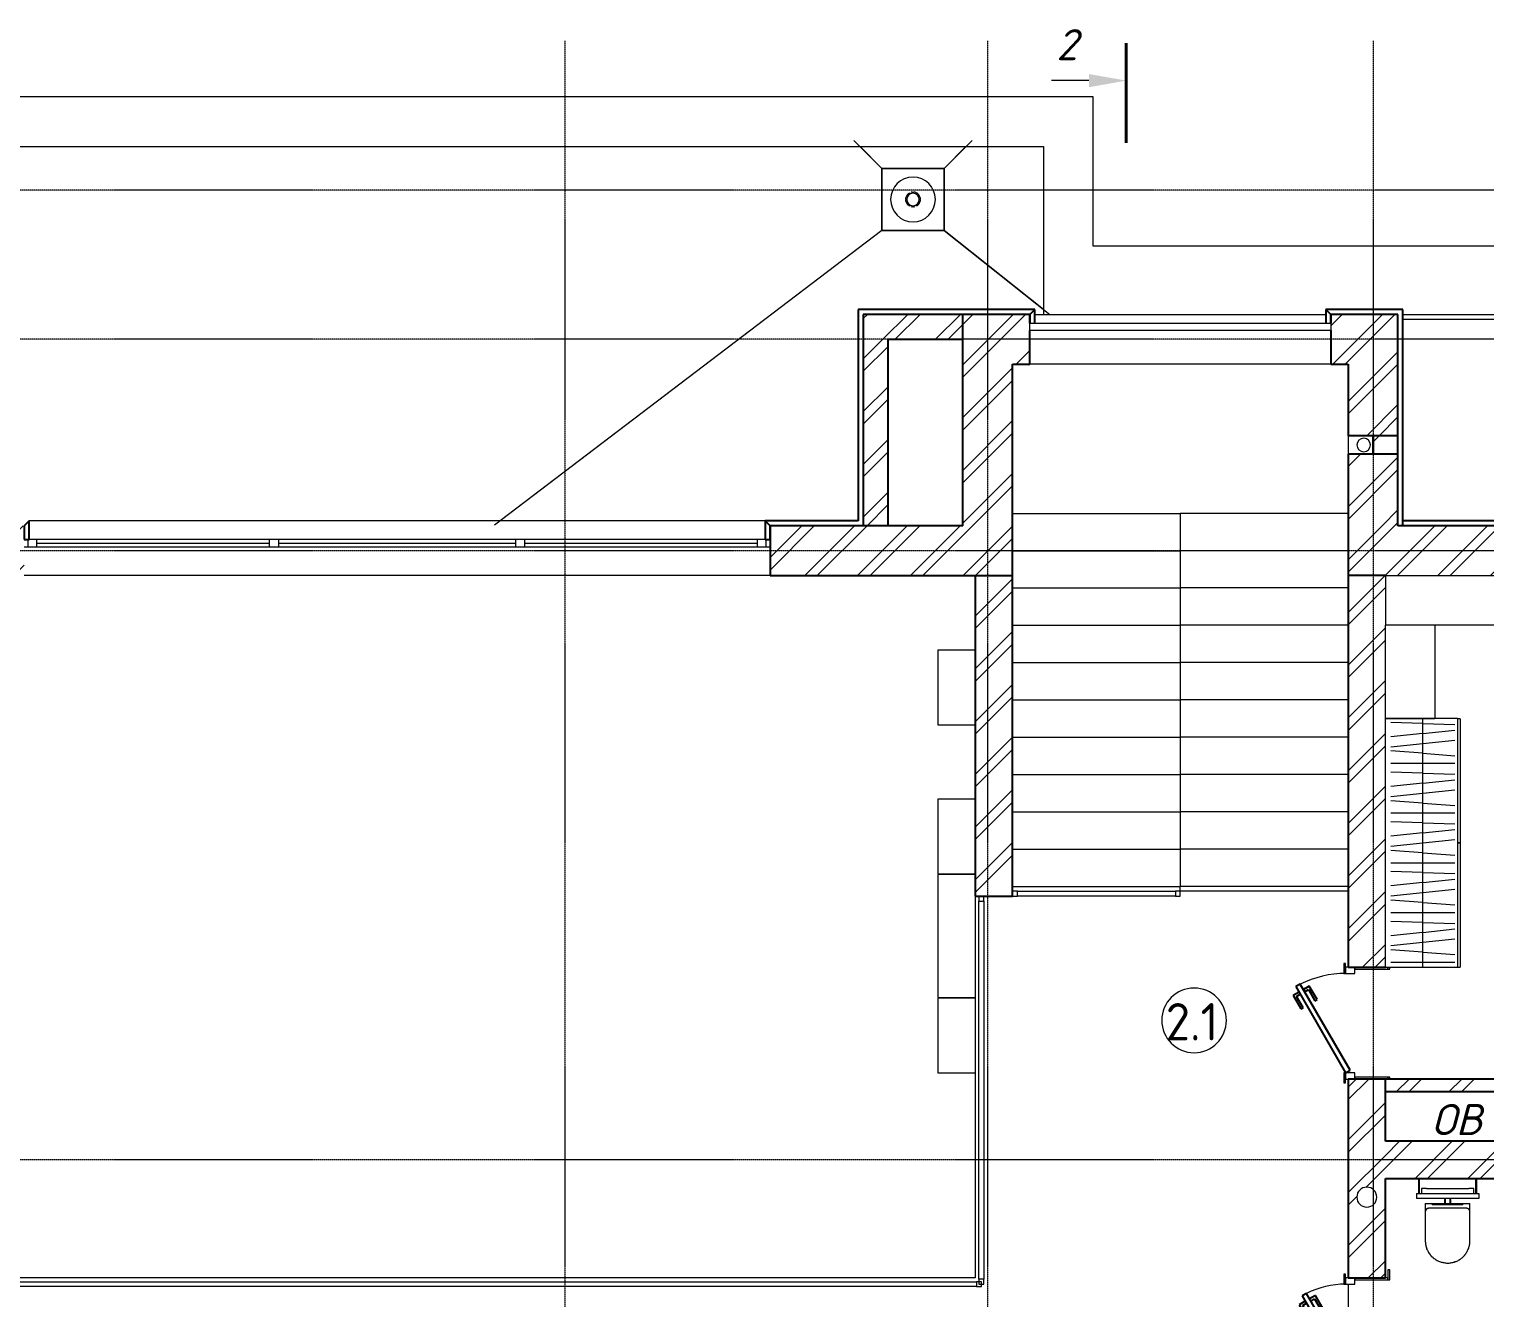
# Model space of a CAD drawing. Header units: millimetres. Extents: x -5016 to 23572, y 233981 to 377995.
# Drawn here: x 1790 to 13500, y 307790 to 317995 of the extents above; entities that cross this region are included whole.
import ezdxf

# ---------------------------------------------------------------- set-up
doc = ezdxf.new("R2010")
doc.units = ezdxf.units.MM
doc.linetypes.add('Осевая 12-2-2', pattern=[16, 12, -2, 0, -2])
doc.linetypes.add('Пунктир 2-1_5', pattern=[3.5, 2, -1.5])
for name, color, linetype, lineweight in [('A-AREA-IDEN', 8, 'Continuous', 13), ('A-DETL-GENF', 9, 'Continuous', 13), ('A-DOOR', 8, 'Continuous', 13), ('A-FLOR', 9, 'Continuous', 13), ('A-GLAZ', 8, 'Continuous', 13), ('A-GLAZ-CWMG', 8, 'Continuous', 13), ('A-WALL', 8, 'Continuous', 13), ('A-WALL-PATT', 8, 'Continuous', 13), ('G-ANNO-SYMB', 8, 'Continuous', 13), ('G-ANNO-TEXT', 8, 'Continuous', 13), ('I-FURN', 9, 'Continuous', 13), ('P-PIPE', 8, 'Continuous', 13), ('P-SANR-FIXT', 9, 'Continuous', 13), ('S-COLS', 8, 'Continuous', 13), ('S-GRID', 8, 'Continuous', 13), ('S-STRS', 9, 'Continuous', 13), ('АР_подложка', 8, 'Continuous', 13)]:
    doc.layers.add(name, color=color, linetype=linetype, lineweight=lineweight)
doc.layers.add('A-DETL', color=9, linetype='Continuous', lineweight=13, true_color=0xc200a600)
doc.styles.add('GOST Common', font='GOST_Common.ttf', dxfattribs={"height": 300})
doc.styles.add('ISOCPEUR_I', font='isocpeui.ttf', dxfattribs={"height": 250})
pattern_1 = [(45, (0, 0), (-212.132, 212.132), []), (45, (0, 100), (-212.132, 212.132), [])]

# ---------------------------------------------------------------- blocks, each defined once
blk = doc.blocks.new('INT 18 Шкаф - INT 18 Шкаф-1564803-Этаж 2 - План кровли')
at = {"layer": 'A-DETL-GENF'}
for p, q in [((-960, 307), (-960, -207)), ((-880, 50), (-861, 307)), ((-827, 307), (-800, 50)), ((-720, 50), (-747, 307)), ((-640, 50), (-632, 307)), ((-560, 307), (-560, -207)), ((-480, 50), (-461, 307)), ((-427, 307), (-400, 50)), ((-320, 50), (-347, 307)), ((-240, 50), (-232, 307)), ((-160, 307), (-160, -207)), ((-80, 50), (-61, 307)), ((-27, 307), (0, 50)), ((80, 50), (53, 307)), ((160, 50), (168, 307)), ((240, 307), (240, -207)), ((320, 50), (339, 307)), ((373, 307), (400, 50)), ((480, 50), (453, 307)), ((560, 50), (568, 307)), ((640, 307), (640, -207)), ((720, 50), (739, 307)), ((773, 307), (800, 50)), ((880, 50), (853, 307)), ((960, 50), (968, 307)), ((-1000, 50), (-600, 50)), ((-880, 50), (-899, -207)), ((-800, 50), (-773, -207)), ((-720, 50), (-693, -207)), ((-640, 50), (-648, -207)), ((-600, 50), (-200, 50)), ((-480, 50), (-499, -207)), ((-400, 50), (-373, -207)), ((-320, 50), (-293, -207)), ((-240, 50), (-248, -207)), ((-200, 50), (200, 50)), ((-80, 50), (-99, -207)), ((0, 50), (27, -207)), ((80, 50), (107, -207)), ((160, 50), (152, -207)), ((200, 50), (600, 50)), ((320, 50), (301, -207)), ((400, 50), (427, -207)), ((480, 50), (507, -207)), ((560, 50), (552, -207)), ((600, 50), (1000, 50)), ((720, 50), (701, -207)), ((800, 50), (827, -207)), ((880, 50), (907, -207)), ((960, 50), (952, -207))]:
    blk.add_line(p, q, dxfattribs=at)
at = {"layer": 'I-FURN'}
for p, q in [((-1000, 350), (1000, 350)), ((-1000, 350), (-1000, -230)), ((1000, -230), (1000, 350)), ((1000, -230), (-1000, -230)), ((-999, -232), (-1, -232)), ((-999, -232), (-999, -250)), ((-1, -250), (-1, -232)), ((1, -232), (998, -232)), ((1, -232), (1, -250)), ((998, -250), (998, -232)), ((-1, -250), (-999, -250)), ((998, -250), (1, -250))]:
    blk.add_line(p, q, dxfattribs=at)
blk = doc.blocks.new('INT 04 Унитаз - Унитаз подвесной Tece TECEspring K 9700997-V3-Этаж 2 - План кровли')
at = {"layer": 'P-SANR-FIXT'}
for p, q in [((-180, 0), (-180, -300)), ((-180, 0), (-180, 0)), ((-180, 0), (-123, 0)), ((-180, 0), (-180, -70)), ((-25, 30), (-25, 0)), ((-20, 30), (-25, 30)), ((25, 30), (20, 30)), ((25, 0), (25, 30)), ((180, -300), (180, 0)), ((-180, -70), (-180, -300)), ((150, -40), (-150, -40)), ((123, 0), (180, 0)), ((180, 0), (180, 0)), ((180, -70), (180, 0)), ((180, -300), (180, -70))]:
    blk.add_line(p, q, dxfattribs=at)
at = {"layer": 'P-SANR-FIXT', "flags": 128}
for points in [[(-150, -40), (-151, -40), (-152, -40), (-154, -40), (-155, -40), (-156, -41), (-157, -41), (-158, -41), (-159, -42), (-161, -42), (-162, -42), (-163, -43), (-164, -43), (-165, -44), (-166, -45), (-167, -45), (-168, -46), (-169, -47), (-170, -47), (-171, -48), (-172, -49), (-172, -50), (-173, -51), (-174, -52), (-175, -53), (-175, -54), (-176, -55), (-176, -56), (-177, -57), (-178, -58), (-178, -59), (-178, -60), (-179, -61), (-179, -63), (-179, -64), (-180, -65), (-180, -66), (-180, -67), (-180, -68), (-180, -70), (-180, -70)], [(180, -70), (180, -69), (180, -68), (180, -66), (180, -65), (179, -64), (179, -63), (179, -62), (178, -61), (178, -59), (178, -58), (177, -57), (177, -56), (176, -55), (175, -54), (175, -53), (174, -52), (173, -51), (173, -50), (172, -49), (171, -48), (170, -48), (169, -47), (168, -46), (167, -45), (166, -45), (165, -44), (164, -44), (163, -43), (162, -42), (161, -42), (160, -42), (159, -41), (157, -41), (156, -41), (155, -40), (154, -40), (153, -40), (152, -40), (150, -40), (150, -40)], [(-180, -300), (-180, -307), (-179, -314), (-179, -322), (-178, -329), (-176, -336), (-175, -343), (-173, -350), (-171, -357), (-168, -363), (-166, -370), (-163, -377), (-160, -383), (-156, -389), (-153, -396), (-149, -402), (-144, -407), (-140, -413), (-135, -419), (-130, -424), (-125, -429), (-120, -434), (-115, -439), (-109, -443), (-103, -447), (-97, -451), (-91, -455), (-85, -459), (-78, -462), (-72, -465), (-65, -468), (-58, -470), (-52, -472), (-45, -474), (-38, -476), (-31, -477), (-23, -478), (-16, -479), (-9, -480), (-2, -480), (5, -480), (12, -480), (20, -479), (27, -478), (34, -477), (41, -475), (48, -474), (55, -471), (62, -469), (68, -467), (75, -464), (81, -461), (88, -457), (94, -454), (100, -450), (106, -446), (112, -441), (117, -437), (123, -432), (128, -427), (133, -422), (137, -416), (142, -411), (146, -405), (150, -399), (154, -393), (158, -387), (161, -380), (164, -374), (167, -367), (170, -360), (172, -353), (174, -347), (176, -340), (177, -333), (178, -325), (179, -318), (180, -311), (180, -304), (180, -300)], [(-180, -300), (-180, -307), (-179, -314), (-179, -322), (-178, -329), (-176, -336), (-175, -343), (-173, -350), (-171, -357), (-169, -363), (-166, -370), (-163, -377), (-160, -383), (-156, -389), (-153, -396), (-149, -402), (-144, -408), (-140, -413), (-135, -419), (-131, -424), (-125, -429), (-120, -434), (-115, -439), (-109, -443), (-103, -447), (-97, -452), (-91, -455), (-85, -459), (-78, -462), (-72, -465), (-65, -468), (-58, -470), (-52, -472), (-45, -474), (-38, -476), (-31, -477), (-23, -479), (-16, -479), (-9, -480), (-2, -480), (5, -480), (12, -480), (20, -479), (27, -478), (34, -477), (41, -475), (48, -474), (55, -472), (62, -469), (68, -467), (75, -464), (81, -461), (88, -457), (94, -454), (100, -450), (106, -446), (112, -441), (117, -437), (123, -432), (128, -427), (133, -422), (138, -416), (142, -411), (146, -405), (150, -399), (154, -393), (158, -387), (161, -380), (164, -374), (167, -367), (170, -360), (172, -353), (174, -347), (176, -340), (177, -333), (178, -325), (179, -318), (180, -311), (180, -304), (180, -300)]]:
    blk.add_lwpolyline(points, dxfattribs=at)
at = {"layer": 'P-SANR-FIXT'}
for centre, start, end in [((-150, -70), 90, 180), ((150, -70), 360, 90)]:
    blk.add_arc(centre, 30, start, end, dxfattribs=at)
blk = doc.blocks.new('INT 04 Инсталяция - Комплект для установки подвесного унитаза_ TECEnov-1563503-Этаж 2 - План кровли')
at = {"layer": 'P-SANR-FIXT'}
for p, q in [((-25, 30), (-25, 0)), ((25, 0), (25, 30))]:
    blk.add_line(p, q, dxfattribs=at)
blk = doc.blocks.new('INT 04 Инсталляция для унитаза - Инсталляция для унитаза-1566561-Этаж 2 - План кровли')
at = {"layer": 'P-SANR-FIXT'}
for p, q in [((-250, 0), (-250, -5)), ((-210, -5), (-210, 0)), ((210, 0), (210, -5)), ((250, -5), (250, 0)), ((-210, -5), (-250, -5)), ((-235, -5), (-235, -120)), ((-225, -120), (-225, -5)), ((-210, -80), (-210, -120)), ((-170, -80), (-210, -80)), ((-170, -80), (170, -80)), ((210, -80), (170, -80)), ((250, -5), (210, -5)), ((210, -120), (210, -80)), ((225, -5), (225, -120)), ((235, -120), (235, -5)), ((-250, -120), (250, -120)), ((-250, -120), (-250, -160)), ((250, -160), (-250, -160)), ((-20, -160), (-20, -200)), ((20, -200), (20, -160)), ((250, -120), (250, -160))]:
    blk.add_line(p, q, dxfattribs=at)
blk = doc.blocks.new('INT 04 К - Клавиша с двумя прямоугольными кнопками-1566562-Этаж 2 - План кровли')
at = {"layer": 'P-SANR-FIXT'}
for p, q in [((0, 0), (246, 0)), ((0, 0), (0, -13)), ((246, -13), (246, 0)), ((246, -13), (0, -13))]:
    blk.add_line(p, q, dxfattribs=at)
blk = doc.blocks.new('Прямоугольный импост - Прямоугольный импост чёрный-1565332-Этаж 2 - План кровли')
at = {"layer": 'A-GLAZ-CWMG'}
for p, q in [((2408, 12553), (2408, 12593)), ((2408, 12593), (11578, 12593)), ((11578, 12553), (2408, 12553)), ((11578, 12593), (11578, 12553))]:
    blk.add_line(p, q, dxfattribs=at)
blk = doc.blocks.new('Прямоугольный импост - Прямоугольный импост чёрный-1565335-Этаж 2 - План кровли')
at = {"layer": 'A-GLAZ-CWMG'}
for p, q in [((0, 20), (-40, 20)), ((-40, 20), (-40, -20)), ((0, -20), (0, 20)), ((-40, -20), (0, -20))]:
    blk.add_line(p, q, dxfattribs=at)
blk = doc.blocks.new('Прямоугольный импост - Прямоугольный импост чёрный-1565337-Этаж 2 - План кровли')
at = {"layer": 'A-GLAZ-CWMG'}
for p, q in [((11598, 15653), (11638, 15653)), ((11598, 12613), (11598, 15653)), ((11638, 15653), (11638, 12613)), ((11638, 12613), (11598, 12613))]:
    blk.add_line(p, q, dxfattribs=at)
blk = doc.blocks.new('Прямоугольный импост - Прямоугольный импост чёрный-V4-Этаж 2 - План кровли')
at = {"layer": 'A-GLAZ-CWMG'}
for p, q in [((-40, -20), (-40, 20)), ((-40, 20), (0, 20)), ((0, 20), (0, -20)), ((0, -20), (-40, -20))]:
    blk.add_line(p, q, dxfattribs=at)
blk = doc.blocks.new('Прямоугольный импост - Прямоугольный импост чёрный-V5-Этаж 2 - План кровли')
at = {"layer": 'A-GLAZ-CWMG'}
for p, q in [((0, 20), (-40, 20)), ((-40, 20), (-40, -20)), ((-40, -20), (0, -20))]:
    blk.add_line(p, q, dxfattribs=at)
blk = doc.blocks.new('INT 19 Дверь межкомнатная одностворчатая - 900 х 2370 _800_ Глухое П-НАР-1569046-Этаж 2 - План кровли')
at = {"layer": 'A-DOOR', "lineweight": 25}
for p, q in [((222, 593), (114, 530)), ((250, 545), (222, 593)), ((293, 570), (-400, 170)), ((-380, 135), (313, 535)), ((114, 530), (124, 513)), ((124, 513), (215, 565)), ((270, 470), (179, 418)), ((215, 565), (232, 535)), ((252, 500), (270, 470)), ((297, 463), (270, 510)), ((313, 535), (293, 570)), ((179, 418), (189, 400)), ((189, 400), (297, 463)), ((-400, 170), (-380, 135))]:
    blk.add_line(p, q, dxfattribs=at)
at = {"layer": 'A-DOOR'}
for p, q in [((-400, 185), (-480, 185)), ((-480, 185), (-480, 170)), ((-480, 170), (-400, 170)), ((-400, 170), (-450, 170)), ((-450, 170), (-450, 150)), ((-400, 170), (-400, 185)), ((-400, 95), (-400, 170)), ((480, 185), (400, 185)), ((400, 185), (400, 170)), ((400, 170), (480, 170)), ((450, 170), (400, 170)), ((400, 170), (400, 95)), ((450, 150), (450, 170)), ((480, 170), (480, 185)), ((-435, 95), (-450, 95)), ((-450, 95), (-400, 95)), ((-435, -170), (-435, 95)), ((400, 95), (450, 95)), ((450, 95), (435, 95)), ((435, 95), (435, -170)), ((-450, -170), (-435, -170)), ((-435, -170), (-450, -170)), ((-450, -185), (-435, -185)), ((-435, -185), (-435, -170)), ((435, -170), (450, -170)), ((450, -170), (435, -170)), ((435, -170), (435, -185)), ((435, -185), (450, -185))]:
    blk.add_line(p, q, dxfattribs=at)
blk.add_arc((-400, 170), 800, 360, 27.127, dxfattribs=at)
blk = doc.blocks.new('INT 19 Дверь межкомнатная одностворчатая - 800х 2070 _800_ Глухое П-НАР-1569050-Этаж 2 - План кровли')
at = {"layer": 'A-DOOR', "lineweight": 25}
for p, q in [((256, 520), (-350, 170)), ((-330, 135), (276, 485)), ((185, 543), (77, 480)), ((77, 480), (87, 463)), ((87, 463), (178, 515)), ((178, 515), (196, 485)), ((213, 495), (185, 543)), ((276, 485), (256, 520)), ((233, 420), (142, 368)), ((142, 368), (152, 350)), ((152, 350), (260, 413)), ((216, 450), (233, 420)), ((260, 413), (233, 460)), ((-350, 170), (-330, 135))]:
    blk.add_line(p, q, dxfattribs=at)
at = {"layer": 'A-DOOR'}
for p, q in [((-350, 185), (-430, 185)), ((-430, 185), (-430, 170)), ((-430, 170), (-350, 170)), ((-350, 170), (-400, 170)), ((-400, 170), (-400, 150)), ((-350, 170), (-350, 185)), ((-350, 95), (-350, 170)), ((430, 185), (350, 185)), ((350, 185), (350, 170)), ((350, 170), (430, 170)), ((400, 170), (350, 170)), ((350, 170), (350, 95)), ((400, 150), (400, 170)), ((430, 170), (430, 185)), ((-385, 95), (-400, 95)), ((-400, 95), (-350, 95)), ((-385, -170), (-385, 95)), ((350, 95), (400, 95)), ((400, 95), (385, 95)), ((385, 95), (385, -170)), ((-385, -170), (-465, -170)), ((-465, -170), (-465, -185)), ((-465, -185), (-385, -185)), ((-400, -150), (-400, -170)), ((-400, -170), (-385, -170)), ((-385, -185), (-385, -170)), ((385, -170), (400, -170)), ((465, -170), (385, -170)), ((385, -170), (385, -185)), ((385, -185), (465, -185)), ((400, -170), (400, -150)), ((465, -185), (465, -170))]:
    blk.add_line(p, q, dxfattribs=at)
blk.add_arc((-350, 170), 700, 360, 26.7166, dxfattribs=at)
blk = doc.blocks.new('Прямоугольный импост - Прямоугольный импост чёрный-1565356-Этаж 2 - План кровли')
at = {"layer": 'A-GLAZ-CWMG'}
for p, q in [((11908, 15693), (11908, 15733)), ((11908, 15733), (13178, 15733)), ((13178, 15693), (11908, 15693)), ((13178, 15733), (13178, 15693))]:
    blk.add_line(p, q, dxfattribs=at)
blk = doc.blocks.new('Прямоугольный импост - Прямоугольный импост чёрный-1565358-Этаж 2 - План кровли')
at = {"layer": 'A-GLAZ-CWMG'}
for p, q in [((-40, -20), (-40, 20)), ((-40, 20), (0, 20)), ((0, 20), (0, -20)), ((0, -20), (-40, -20))]:
    blk.add_line(p, q, dxfattribs=at)
blk = doc.blocks.new('Прямоугольный импост - Прямоугольный импост чёрный-1565359-Этаж 2 - План кровли')
at = {"layer": 'A-GLAZ-CWMG'}
for p, q in [((0, 20), (-40, 20)), ((-40, 20), (-40, -20)), ((-40, -20), (0, -20))]:
    blk.add_line(p, q, dxfattribs=at)
blk = doc.blocks.new('INT 20 Окно Прямоугольник 1ст - Ок-лестница 2420мм-1568873-Этаж 2 - План кровли')
at = {"layer": 'A-GLAZ'}
for p, q in [((-1210, 130), (1210, 130)), ((-1210, 70), (-1210, 130)), ((1210, 130), (1210, 70)), ((1210, 70), (-1210, 70))]:
    blk.add_line(p, q, dxfattribs=at)
blk = doc.blocks.new('INT 20 Откосы окон снаружи Прямоугольник - INT 20 Откосы окон снаружи Прямоугольник-1566588-Этаж 2 - План кровли')
at = {"layer": 'A-WALL', "lineweight": 25}
for p, q in [((-1187, 30), (-1227, -10)), ((-1187, -80), (-1187, 30)), ((1193, -10), (1153, 30)), ((1153, 30), (1153, -80)), ((-1227, -10), (-1227, -80)), ((1193, -80), (1193, -10))]:
    blk.add_line(p, q, dxfattribs=at)
blk = doc.blocks.new('Прямоугольный импост - Прямоугольный импост чёрный-1565390-Этаж 2 - План кровли')
at = {"layer": 'A-GLAZ-CWMG'}
for p, q in [((15008, 20373), (21088, 20373)), ((21088, 20333), (15008, 20333)), ((21088, 20373), (21088, 20333))]:
    blk.add_line(p, q, dxfattribs=at)
blk = doc.blocks.new('INT 20 Окно Прямоугольник 3ст - INT 20 Окно Прямоугольник 3ст 6000_3000-1568890-Этаж 2 - План кровли')
at = {"layer": 'A-GLAZ'}
for p, q in [((-3000, 30), (-2970, 30)), ((-2970, 90), (-2970, 30)), ((-2970, 30), (-2900, 30)), ((-2900, 90), (-2960, 90)), ((-955, 90), (-1025, 90)), ((-1025, 30), (-955, 30)), ((1025, 90), (955, 90)), ((955, 30), (1025, 30)), ((2960, 90), (2900, 90)), ((2900, 30), (2970, 30)), ((2970, 30), (2970, 90)), ((2970, 30), (3000, 30))]:
    blk.add_line(p, q, dxfattribs=at)
blk = doc.blocks.new('INT 20 Откосы окон снаружи Прямоугольник - INT 20 Откосы окон снаружи Прямоугольник-1566592-Этаж 2 - План кровли')
at = {"layer": 'A-WALL', "lineweight": 25}
for p, q in [((-2977, 70), (-3017, 30)), ((-3017, 30), (-3017, -80)), ((-2977, -80), (-2977, 70)), ((2983, 30), (2943, 70)), ((2943, 70), (2943, -80)), ((2983, -80), (2983, 30)), ((-3017, -80), (-2977, -80)), ((2943, -80), (2983, -80))]:
    blk.add_line(p, q, dxfattribs=at)
blk = doc.blocks.new('INT 20 Стекло - Стекло-1566596-Этаж 2 - План кровли')
at = {"layer": 'A-GLAZ'}
for p, q in [((1475, 30), (-400, 30)), ((-400, 30), (-400, -30)), ((-400, 0), (1475, 0)), ((1475, -30), (1475, 30)), ((-400, -30), (1475, -30))]:
    blk.add_line(p, q, dxfattribs=at)
blk = doc.blocks.new('INT 20 Стекло - Стекло-1566597-Этаж 2 - План кровли')
at = {"layer": 'A-GLAZ'}
for p, q in [((1510, 30), (-400, 30)), ((-400, 30), (-400, -30)), ((-400, 0), (1510, 0)), ((1510, -30), (1510, 30)), ((-400, -30), (1510, -30))]:
    blk.add_line(p, q, dxfattribs=at)
blk = doc.blocks.new('INT 20 Подоконник - Подоконник снаружи-1566599-Этаж 2 - План кровли')
at = {"layer": 'A-GLAZ'}
blk.add_line((2910, 150), (-3010, 150), dxfattribs=at)
blk = doc.blocks.new('INT 18 Шкаф - INT 18 Шкаф-1566147-Этаж 2 - План кровли')
at = {"layer": 'I-FURN'}
for p, q in [((-475, 350), (475, 350)), ((-475, 350), (-475, -48)), ((475, -48), (475, 350)), ((475, -48), (-475, -48))]:
    blk.add_line(p, q, dxfattribs=at)
blk = doc.blocks.new('INT 18 Шкаф - INT 18 Шкаф-1566207-Этаж 2 - План кровли')
at = {"layer": 'I-FURN'}
for p, q in [((-375, 48), (-375, -350)), ((-375, 48), (375, 48)), ((375, -350), (375, 48)), ((375, -350), (-375, -350))]:
    blk.add_line(p, q, dxfattribs=at)
blk = doc.blocks.new('Колонна ЖБМ - Круг - D 160-1624059-Этаж 2 - План кровли')
at = {"layer": 'S-COLS'}
for start, end in [(360, 180), (180, 360)]:
    blk.add_arc((0, 0), 80, start, end, dxfattribs=at)
blk = doc.blocks.new('HL64_1H - HL62_1_1-V16-Этаж 2 - План кровли')
at = {"layer": 'P-PIPE'}
for p, q in [((11046, 21342), (11045, 21344)), ((11045, 21344), (11046, 21342)), ((11091, 21344), (11091, 21342)), ((11091, 21342), (11091, 21344))]:
    blk.add_line(p, q, dxfattribs=at)
for radius, start, end in [(180, 90, 270), (180, 270, 90), (60, 152.866, 177.134), (50, 90, 270), (60, 122.866, 147.134), (51.6, 146.665, 153.335), (51.6, 116.665, 123.335), (60, 92.866, 105), (51.6, 90, 93.335), (51.6, 86.665, 90), (50, 270, 90), (60, 62.866, 87.134), (51.6, 56.665, 63.335), (60, 32.866, 57.134), (51.6, 26.665, 33.335), (60, 2.866, 27.134), (60, 182.866, 207.134), (51.6, 176.665, 183.335), (60, 212.866, 237.134), (51.6, 206.665, 213.335), (51.6, 236.665, 243.335), (60, 255, 267.134), (51.6, 266.665, 270), (51.6, 270, 273.335), (60, 272.866, 285), (51.6, 296.665, 303.335), (60, 302.866, 327.134), (51.6, 326.665, 333.335), (51.6, 356.665, 3.335), (60, 332.866, 357.134)]:
    blk.add_arc((11068, 21298), radius, start, end, dxfattribs=at)
for points in [[(11022, 21321), (11021, 21321), (11019, 21322), (11018, 21323), (11017, 21324), (11016, 21324), (11016, 21325), (11015, 21325), (11015, 21325), (11015, 21325), (11015, 21325)], [(11018, 21330), (11018, 21330), (11018, 21330), (11018, 21330), (11019, 21330), (11019, 21329), (11020, 21329), (11021, 21329), (11022, 21328), (11024, 21327), (11025, 21326)], [(11040, 21341), (11039, 21342), (11038, 21344), (11037, 21345), (11037, 21346), (11036, 21347), (11036, 21347), (11036, 21348), (11036, 21348), (11036, 21348), (11036, 21348)], [(11041, 21351), (11041, 21351), (11041, 21351), (11041, 21351), (11041, 21350), (11042, 21350), (11042, 21349), (11042, 21348), (11043, 21347), (11044, 21345), (11045, 21344)], [(11065, 21349), (11065, 21350), (11065, 21352), (11065, 21354), (11065, 21355), (11065, 21356), (11065, 21357), (11065, 21357), (11065, 21358), (11065, 21358), (11065, 21358)], [(11071, 21358), (11071, 21358), (11071, 21358), (11071, 21357), (11071, 21357), (11071, 21356), (11071, 21355), (11071, 21354), (11071, 21352), (11071, 21350), (11071, 21349)], [(11091, 21344), (11092, 21345), (11093, 21347), (11094, 21348), (11095, 21349), (11095, 21350), (11095, 21350), (11095, 21351), (11096, 21351), (11096, 21351), (11096, 21351)], [(11101, 21348), (11101, 21348), (11101, 21348), (11101, 21348), (11100, 21347), (11100, 21347), (11100, 21346), (11099, 21345), (11098, 21344), (11097, 21342), (11097, 21341)], [(11111, 21326), (11112, 21327), (11114, 21328), (11116, 21329), (11117, 21329), (11117, 21329), (11118, 21330), (11118, 21330), (11119, 21330), (11119, 21330), (11119, 21330)], [(11122, 21325), (11122, 21325), (11122, 21325), (11121, 21325), (11121, 21325), (11120, 21324), (11120, 21324), (11119, 21323), (11117, 21322), (11115, 21321), (11114, 21321)], [(11008, 21301), (11008, 21301), (11008, 21301), (11009, 21301), (11009, 21301), (11010, 21301), (11010, 21301), (11011, 21301), (11013, 21301), (11016, 21301), (11017, 21301)], [(11017, 21295), (11016, 21295), (11013, 21295), (11011, 21295), (11010, 21295), (11010, 21295), (11009, 21295), (11009, 21295), (11008, 21295), (11008, 21295), (11008, 21295)], [(11015, 21270), (11015, 21270), (11015, 21270), (11015, 21271), (11016, 21271), (11016, 21271), (11017, 21271), (11018, 21272), (11019, 21273), (11021, 21274), (11022, 21275)], [(11025, 21269), (11024, 21269), (11022, 21268), (11021, 21267), (11020, 21266), (11019, 21266), (11019, 21266), (11018, 21265), (11018, 21265), (11018, 21265), (11018, 21265)], [(11036, 21247), (11036, 21247), (11036, 21247), (11036, 21248), (11036, 21248), (11036, 21249), (11037, 21249), (11037, 21250), (11038, 21252), (11039, 21254), (11040, 21255)], [(11045, 21252), (11044, 21251), (11043, 21249), (11042, 21247), (11042, 21246), (11042, 21246), (11041, 21245), (11041, 21245), (11041, 21244), (11041, 21244), (11041, 21244)], [(11065, 21238), (11065, 21238), (11065, 21238), (11065, 21238), (11065, 21239), (11065, 21239), (11065, 21240), (11065, 21241), (11065, 21243), (11065, 21245), (11065, 21246)], [(11071, 21246), (11071, 21245), (11071, 21243), (11071, 21241), (11071, 21240), (11071, 21239), (11071, 21239), (11071, 21238), (11071, 21238), (11071, 21238), (11071, 21238)], [(11096, 21244), (11096, 21244), (11096, 21244), (11095, 21245), (11095, 21245), (11095, 21246), (11095, 21246), (11094, 21247), (11093, 21249), (11092, 21251), (11091, 21252)], [(11097, 21255), (11097, 21254), (11098, 21252), (11099, 21250), (11100, 21249), (11100, 21249), (11100, 21248), (11101, 21248), (11101, 21247), (11101, 21247), (11101, 21247)], [(11119, 21265), (11119, 21265), (11119, 21265), (11118, 21265), (11118, 21266), (11117, 21266), (11117, 21266), (11116, 21267), (11114, 21268), (11112, 21269), (11111, 21269)], [(11114, 21275), (11115, 21274), (11117, 21273), (11119, 21272), (11120, 21271), (11120, 21271), (11121, 21271), (11121, 21271), (11122, 21270), (11122, 21270), (11122, 21270)], [(11120, 21301), (11121, 21301), (11123, 21301), (11125, 21301), (11126, 21301), (11127, 21301), (11127, 21301), (11128, 21301), (11128, 21301), (11128, 21301), (11128, 21301)], [(11128, 21295), (11128, 21295), (11128, 21295), (11128, 21295), (11127, 21295), (11127, 21295), (11126, 21295), (11125, 21295), (11123, 21295), (11121, 21295), (11120, 21295)]]:
    blk.add_open_spline(points, degree=3, knots=[-1, -1, -1, -1, -0.833333, -0.666667, -0.583333, -0.5, -0.416667, -0.333333, -0.166667, 0, 0, 0, 0], dxfattribs=at)
blk = doc.blocks.new('Колонна ЖБМ - Круг - D 110-1653299-Этаж 2 - План кровли')
at = {"layer": 'S-COLS'}
for start, end in [(360, 180), (180, 360)]:
    blk.add_arc((0, 0), 55, start, end, dxfattribs=at)
blk = doc.blocks.new('Разрез - Номер спереди-3576-Этаж 2 - План кровли')
at = {"layer": 'G-ANNO-SYMB'}
blk.add_hatch(color=256, dxfattribs=at).paths.add_polyline_path([(2.47, -3), (3, 0), (3.53, -3)])
at = {"layer": 'G-ANNO-SYMB', "lineweight": 40}
blk.add_line((0, 0), (8, 0), dxfattribs=at)
at = {"layer": 'G-ANNO-SYMB'}
blk.add_line((3, -3), (3, -6), dxfattribs=at)
blk = doc.blocks.new('INT Марка помещения - Номер помещения _ Площадь _ Имя-1615504-Этаж 2 - План кровли')
at = {"layer": 'A-AREA-IDEN'}
for start, end in [(360, 180), (180, 360)]:
    blk.add_arc((0, 0), 2.6, start, end, dxfattribs=at)
blk = doc.blocks.new('АР_k2roof1')
at = {"layer": 'A-WALL-PATT', "lineweight": 9}
h = blk.add_hatch(dxfattribs=at)
h.set_pattern_fill('FP_1', color=256, style=0, pattern_type=2)
h.set_pattern_definition(pattern_1)
h.paths.add_polyline_path([(11468, 20173), (11468, 20373), (10668, 20373), (10668, 20173), (10868, 20173)])
h = blk.add_hatch(dxfattribs=at)
h.set_pattern_fill('FP_1', color=256, style=0, pattern_type=2)
h.set_pattern_definition(pattern_1)
h.paths.add_polyline_path([(11868, 18673), (11868, 20373), (11468, 20373), (11468, 18673), (11705, 18673)])
h = blk.add_hatch(dxfattribs=at)
h.set_pattern_fill('FP_1', color=256, style=0, pattern_type=2)
h.set_pattern_definition(pattern_1)
h.paths.add_polyline_path([(14568, 19973), (14968, 19973), (14968, 20373), (14428, 20373), (14428, 19973)])
h.paths.add_polyline_path([(11868, 19973), (12008, 19973), (12008, 20373), (11868, 20373), (11868, 20039)])
h = blk.add_hatch(dxfattribs=at)
h.set_pattern_fill('FP_1', color=256, style=0, pattern_type=2)
h.set_pattern_definition(pattern_1)
h.paths.add_polyline_path([(10868, 18673), (10868, 20173), (10668, 20173), (10668, 18673)])
h = blk.add_hatch(dxfattribs=at)
h.set_pattern_fill('FP_1', color=256, style=0, pattern_type=2)
h.set_pattern_definition(pattern_1)
h.paths.add_polyline_path([(14568, 19398), (14968, 19398), (14968, 19973), (14568, 19973), (14568, 19528)])
h = blk.add_hatch(dxfattribs=at)
h.set_pattern_fill('FP_1', color=256, style=0, pattern_type=2)
h.set_pattern_definition(pattern_1)
h.paths.add_polyline_path([(14768, 19398), (14768, 19248), (14968, 19248), (14968, 19398)])
h = blk.add_hatch(dxfattribs=at)
h.set_pattern_fill('FP_1', color=256, style=0, pattern_type=2)
h.set_pattern_definition(pattern_1)
h.paths.add_polyline_path([(14568, 18673), (14968, 18673), (14968, 19248), (14568, 19248)])
h = blk.add_hatch(dxfattribs=at)
h.set_pattern_fill('FP_1', color=256, style=0, pattern_type=2)
h.set_pattern_definition(pattern_1)
h.paths.add_polyline_path([(11868, 18273), (11868, 18673), (9918, 18673), (9918, 18273), (11705, 18273)])
h.paths.add_polyline_path([(3918, 18273), (3918, 18673), (1968, 18673), (1968, 18273), (3041, 18273)])
h = blk.add_hatch(dxfattribs=at)
h.set_pattern_fill('FP_1', color=256, style=0, pattern_type=2)
h.set_pattern_definition(pattern_1)
h.paths.add_polyline_path([(21968, 18273), (21968, 18673), (21468, 18673), (21468, 18273), (21814, 18273)])
h.paths.add_polyline_path([(18204, 18273), (18468, 18273), (18468, 18673), (16818, 18673), (16818, 18273), (17482, 18273)])
h.paths.add_polyline_path([(15818, 18273), (15818, 18673), (14568, 18673), (14568, 18273), (14868, 18273)])
h = blk.add_hatch(dxfattribs=at)
h.set_pattern_fill('FP_1', color=256, style=0, pattern_type=2)
h.set_pattern_definition(pattern_1)
h.paths.add_polyline_path([(11868, 15693), (11868, 18273), (11568, 18273), (11568, 15693)])
h = blk.add_hatch(dxfattribs=at)
h.set_pattern_fill('FP_1', color=256, style=0, pattern_type=2)
h.set_pattern_definition(pattern_1)
h.paths.add_polyline_path([(14593, 11123), (14868, 11123), (14868, 11823), (14568, 11823), (14568, 11123)])
h.paths.add_polyline_path([(14568, 12623), (14868, 12623), (14868, 14223), (14568, 14223), (14568, 13400)])
h.paths.add_polyline_path([(14718, 13193), (14688, 13199), (14662, 13216), (14644, 13242), (14638, 13273), (14644, 13303), (14662, 13329), (14688, 13347), (14718, 13353), (14749, 13347), (14775, 13329), (14792, 13303), (14798, 13273), (14792, 13242), (14775, 13216), (14749, 13199)])
h.paths.add_polyline_path([(14868, 15123), (14868, 18273), (14568, 18273), (14568, 15123), (14593, 15123)])
h = blk.add_hatch(dxfattribs=at)
h.set_pattern_fill('FP_1', color=256, style=0, pattern_type=2)
h.set_pattern_definition(pattern_1)
h.paths.add_polyline_path([(16068, 14123), (16168, 14123), (16168, 14223), (14868, 14223), (14868, 14123), (16038, 14123)])
h = blk.add_hatch(dxfattribs=at)
h.set_pattern_fill('FP_1', color=256, style=0, pattern_type=2)
h.set_pattern_definition(pattern_1)
h.paths.add_polyline_path([(21968, 13423), (21968, 13723), (19468, 13723), (19468, 13423), (21814, 13423)])
h.paths.add_polyline_path([(18668, 13423), (18668, 13723), (14868, 13723), (14868, 13423), (18204, 13423)])
h.paths.add_polyline_path([(21468, 13493), (21438, 13499), (21412, 13516), (21394, 13542), (21388, 13573), (21394, 13603), (21412, 13629), (21438, 13647), (21468, 13653), (21499, 13647), (21525, 13629), (21542, 13603), (21548, 13573), (21542, 13542), (21525, 13516), (21499, 13499)])
at = {"layer": 'A-DETL', "color": 7}
for p, q in [((10818, 21548), (10593, 21773)), ((11318, 21548), (11543, 21773)), ((10818, 21048), (10818, 21548)), ((10818, 21548), (11318, 21548)), ((11318, 21548), (11318, 21048)), ((10818, 21048), (7701, 18678)), ((11318, 21048), (10818, 21048)), ((11318, 21048), (12168, 20373))]:
    blk.add_line(p, q, dxfattribs=at)
at = {"layer": 'A-DETL', "color": 1, "lineweight": 25, "true_color": 0xff0000}
for p, q in [((14768, 19398), (14568, 19398)), ((14768, 19248), (14768, 19398)), ((14768, 19248), (14568, 19248))]:
    blk.add_line(p, q, dxfattribs=at)
at = {"layer": 'A-FLOR'}
for p, q in [((12518, 22123), (1418, 22123)), ((12518, 20923), (12518, 22123)), ((3168, 21723), (12118, 21723)), ((10643, 21723), (10818, 21548)), ((11318, 21548), (11493, 21723)), ((12118, 21723), (12118, 20373)), ((10818, 21548), (10818, 21048)), ((11318, 21548), (10818, 21548)), ((11318, 21048), (11318, 21548)), ((10818, 21048), (7746, 18713)), ((10818, 21048), (11318, 21048)), ((12118, 20412), (11318, 21048)), ((22918, 20923), (12518, 20923)), ((12118, 20373), (14388, 20373)), ((14568, 19398), (14568, 19248)), ((11568, 17673), (11268, 17673)), ((11268, 17673), (11268, 17073)), ((11268, 17073), (11568, 17073)), ((11568, 16473), (11268, 16473)), ((11268, 16473), (11268, 15873)), ((11268, 15873), (11568, 15873)), ((11568, 15868), (11268, 15868)), ((11268, 15868), (11268, 14878)), ((11568, 15693), (11568, 12623)), ((14568, 15733), (13218, 15733)), ((11268, 14878), (11568, 14878)), ((11568, 14873), (11268, 14873)), ((11268, 14873), (11268, 14273)), ((11268, 14273), (11568, 14273)), ((11568, 12623), (2368, 12623)), ((14568, 12573), (14568, 11918))]:
    blk.add_line(p, q, dxfattribs=at)
at = {"layer": 'A-WALL', "lineweight": 25}
for p, q in [((10628, 20413), (10628, 18713)), ((12048, 20413), (10628, 20413)), ((12008, 20373), (12048, 20413)), ((15008, 20413), (14388, 20413)), ((14388, 20413), (14428, 20373)), ((15008, 18673), (15008, 20413)), ((12008, 20373), (10668, 20373)), ((10668, 20373), (10668, 18673)), ((11468, 18673), (11468, 20373)), ((12008, 20303), (12008, 20373)), ((14428, 20373), (14428, 20303)), ((14968, 20373), (14428, 20373)), ((14968, 18673), (14968, 20373)), ((10868, 20173), (11468, 20173)), ((10868, 18673), (10868, 20173)), ((12008, 19973), (12008, 20243)), ((14428, 20243), (14428, 19973)), ((11868, 19973), (12008, 19973)), ((11868, 15693), (11868, 19973)), ((14428, 19973), (14568, 19973)), ((14568, 19973), (14568, 19398)), ((14968, 19398), (14568, 19398)), ((14768, 19398), (14768, 19248)), ((14568, 19248), (14568, 15123)), ((14968, 19248), (14568, 19248)), ((10628, 18713), (9878, 18713)), ((9878, 18713), (9918, 18673)), ((9918, 18673), (9918, 18273)), ((11468, 18673), (9918, 18673)), ((15818, 18673), (14968, 18673)), ((15858, 18713), (15008, 18713)), ((9918, 18273), (11868, 18273)), ((11568, 18273), (11568, 15693)), ((14868, 18273), (14568, 18273)), ((14868, 17873), (14868, 17875)), ((11568, 15693), (11868, 15693)), ((14568, 15123), (14868, 15123)), ((14568, 14223), (14568, 12623)), ((16168, 14223), (14568, 14223)), ((14868, 13723), (14868, 14223)), ((14868, 14123), (16068, 14123)), ((16168, 13723), (14868, 13723)), ((14868, 12623), (14868, 13423)), ((14868, 13423), (16889, 13423)), ((14568, 12623), (14868, 12623))]:
    blk.add_line(p, q, dxfattribs=at)
at = {"layer": 'A-WALL'}
for p, q in [((12048, 20373), (12118, 20373)), ((14428, 19973), (12008, 19973)), ((9918, 18273), (3918, 18273))]:
    blk.add_line(p, q, dxfattribs=at)
at = {"layer": 'G-ANNO-SYMB', "linetype": 'Пунктир 2-1_5'}
blk.add_line((12783, 22554), (12783, 22304), dxfattribs=at)
at = {"layer": 'S-GRID', "color": 251, "linetype": 'Осевая 12-2-2', "true_color": 0x646464}
for p, q in [((8268, 22575), (8268, -1346)), ((11668, 22575), (11668, -1346)), ((14768, 22575), (14768, -1346)), ((23376, 21373), (-1176, 21373)), ((23376, 20173), (-1176, 20173)), ((23376, 18473), (-1176, 18473)), ((23376, 13573), (-1176, 13573))]:
    blk.add_line(p, q, dxfattribs=at)
at = {"layer": 'S-STRS'}
for p, q in [((11868, 18773), (13218, 18773)), ((14568, 18773), (13218, 18773)), ((13218, 18773), (13218, 18473)), ((11868, 18473), (13218, 18473)), ((13218, 18473), (13218, 18173)), ((14568, 18473), (13218, 18473)), ((11868, 18173), (13218, 18173)), ((13218, 18173), (13218, 17873)), ((14568, 18173), (13218, 18173)), ((11868, 17873), (13218, 17873)), ((13218, 17873), (13218, 17573)), ((14568, 17873), (13218, 17873)), ((11868, 17573), (13218, 17573)), ((13218, 17573), (13218, 17273)), ((14568, 17573), (13218, 17573)), ((11868, 17273), (13218, 17273)), ((13218, 17273), (13218, 16973)), ((14568, 17273), (13218, 17273)), ((11868, 16973), (13218, 16973)), ((13218, 16973), (13218, 16673)), ((14568, 16973), (13218, 16973)), ((11868, 16673), (13218, 16673)), ((13218, 16673), (13218, 16373)), ((14568, 16673), (13218, 16673)), ((11868, 16373), (13218, 16373)), ((13218, 16373), (13218, 16073)), ((14568, 16373), (13218, 16373)), ((11868, 16073), (13218, 16073)), ((13218, 16073), (13218, 15773)), ((14568, 16073), (13218, 16073)), ((11868, 15773), (13218, 15773)), ((14568, 15773), (13218, 15773)), ((13218, 15733), (13218, 15773))]:
    blk.add_line(p, q, dxfattribs=at)
at = {"layer": 'A-AREA-IDEN', "xscale": 99.99999999999993, "yscale": 99.99999999999993, "zscale": 99.99999999999993}
blk.add_blockref('INT Марка помещения - Номер помещения _ Площадь _ Имя-1615504-Этаж 2 - План кровли', (13329, 14695), dxfattribs=at)
at = {"layer": 'A-DOOR', "lineweight": 25, "rotation": 89.99999999999993}
for name, p in [('INT 19 Дверь межкомнатная одностворчатая - 900 х 2370 _800_ Глухое П-НАР-1569046-Этаж 2 - План кровли', (14718, 14673)), ('INT 19 Дверь межкомнатная одностворчатая - 800х 2070 _800_ Глухое П-НАР-1569050-Этаж 2 - План кровли', (14718, 12223))]:
    blk.add_blockref(name, p, dxfattribs=at)
at = {"layer": 'A-GLAZ'}
for name, p in [('INT 20 Окно Прямоугольник 1ст - Ок-лестница 2420мм-1568873-Этаж 2 - План кровли', (13218, 20173)), ('INT 20 Подоконник - Подоконник снаружи-1566599-Этаж 2 - План кровли', (6968, 18563)), ('INT 20 Окно Прямоугольник 3ст - INT 20 Окно Прямоугольник 3ст 6000_3000-1568890-Этаж 2 - План кровли', (6918, 18473)), ('INT 20 Стекло - Стекло-1566596-Этаж 2 - План кровли', (4418, 18533)), ('INT 20 Стекло - Стекло-1566597-Этаж 2 - План кровли', (6363, 18533)), ('INT 20 Стекло - Стекло-1566596-Этаж 2 - План кровли', (8343, 18533))]:
    blk.add_blockref(name, p, dxfattribs=at)
at = {"layer": 'A-GLAZ-CWMG'}
for name, p in [('Прямоугольный импост - Прямоугольный импост чёрный-1565390-Этаж 2 - План кровли', (0, 0)), ('Прямоугольный импост - Прямоугольный импост чёрный-1565356-Этаж 2 - План кровли', (0, 0)), ('Прямоугольный импост - Прямоугольный импост чёрный-1565337-Этаж 2 - План кровли', (0, 0)), ('Прямоугольный импост - Прямоугольный импост чёрный-1565332-Этаж 2 - План кровли', (0, 0)), ('Прямоугольный импост - Прямоугольный импост чёрный-1565335-Этаж 2 - План кровли', (11618, 12573))]:
    blk.add_blockref(name, p, dxfattribs=at)
for name, p, rotation in [('Прямоугольный импост - Прямоугольный импост чёрный-V5-Этаж 2 - План кровли', (11618, 15693), 90), ('Прямоугольный импост - Прямоугольный импост чёрный-1565359-Этаж 2 - План кровли', (11868, 15713), 180)]:
    blk.add_blockref(name, p, dxfattribs=dict(at, rotation=rotation))
at = {"layer": 'A-GLAZ-CWMG', "extrusion": (0, 0, -1)}
for name, p, rotation in [('Прямоугольный импост - Прямоугольный импост чёрный-1565358-Этаж 2 - План кровли', (-13218, 15713), 180), ('Прямоугольный импост - Прямоугольный импост чёрный-V4-Этаж 2 - План кровли', (-11618, 12573), 270)]:
    blk.add_blockref(name, p, dxfattribs=dict(at, rotation=rotation))
at = {"layer": 'A-WALL'}
for name, p in [('INT 20 Откосы окон снаружи Прямоугольник - INT 20 Откосы окон снаружи Прямоугольник-1566588-Этаж 2 - План кровли', (13235, 20383)), ('INT 20 Откосы окон снаружи Прямоугольник - INT 20 Откосы окон снаружи Прямоугольник-1566592-Этаж 2 - План кровли', (6935, 18643))]:
    blk.add_blockref(name, p, dxfattribs=at)
at = {"layer": 'G-ANNO-SYMB', "xscale": 99.99999999999993, "yscale": 99.99999999999993, "zscale": 99.99999999999993, "rotation": 269.9999999999987}
blk.add_blockref('Разрез - Номер спереди-3576-Этаж 2 - План кровли', (12783, 22554), dxfattribs=at)
at = {"layer": 'I-FURN'}
blk.add_blockref('INT 18 Шкаф - INT 18 Шкаф-1566147-Этаж 2 - План кровли', (15343, 17923), dxfattribs=at)
for name, p, rotation in [('INT 18 Шкаф - INT 18 Шкаф-1566207-Этаж 2 - План кровли', (15218, 17498), 269.9999999999995), ('INT 18 Шкаф - INT 18 Шкаф-1564803-Этаж 2 - План кровли', (15218, 16123), 89.99999999999977)]:
    blk.add_blockref(name, p, dxfattribs=dict(at, rotation=rotation))
at = {"layer": 'P-PIPE'}
blk.add_blockref('HL64_1H - HL62_1_1-V16-Этаж 2 - План кровли', (0, 0), dxfattribs=at)
at = {"layer": 'P-SANR-FIXT'}
for name, p in [('INT 04 Инсталляция для унитаза - Инсталляция для унитаза-1566561-Этаж 2 - План кровли', (15368, 13423)), ('INT 04 Унитаз - Унитаз подвесной Tece TECEspring K 9700997-V3-Этаж 2 - План кровли', (15368, 13223)), ('INT 04 Инсталяция - Комплект для установки подвесного унитаза_ TECEnov-1563503-Этаж 2 - План кровли', (15368, 13223)), ('INT 04 К - Клавиша с двумя прямоугольными кнопками-1566562-Этаж 2 - План кровли', (15245, 13223))]:
    blk.add_blockref(name, p, dxfattribs=at)
at = {"layer": 'S-COLS'}
for name, p in [('Колонна ЖБМ - Круг - D 110-1653299-Этаж 2 - План кровли', (14693, 19323)), ('Колонна ЖБМ - Круг - D 160-1624059-Этаж 2 - План кровли', (14718, 13273))]:
    blk.add_blockref(name, p, dxfattribs=at)
at = {"layer": 'A-AREA-IDEN', "insert": (13101, 14834), "char_height": 300, "width": 561.18, "attachment_point": 1, "style": 'GOST Common'}
blk.add_mtext('2.1', dxfattribs=at)
at = {"layer": 'G-ANNO-TEXT', "insert": (15238, 14022), "char_height": 250, "width": 497.05, "attachment_point": 1, "style": 'ISOCPEUR_I'}
blk.add_mtext('ОВ', dxfattribs=at)
at = {"layer": 'G-ANNO-SYMB', "insert": (12220, 22668), "char_height": 250, "width": 224.47, "attachment_point": 1, "style": 'ISOCPEUR_I', "bg_fill": 3, "box_fill_scale": 0, "bg_fill_color": 256, "bg_fill_true_color": 3254780160, "bg_fill_transparency": 256}
blk.add_mtext('\\fISOCPEUR|b0|i1|c204|p34|;2', dxfattribs=at)

msp = doc.modelspace()

# ---------------------------------------------------------------- block references
at = {"layer": 'АР_подложка'}
msp.add_blockref('АР_k2roof1', (-2168, 295327), dxfattribs=at)

doc.saveas('drawing.dxf')
